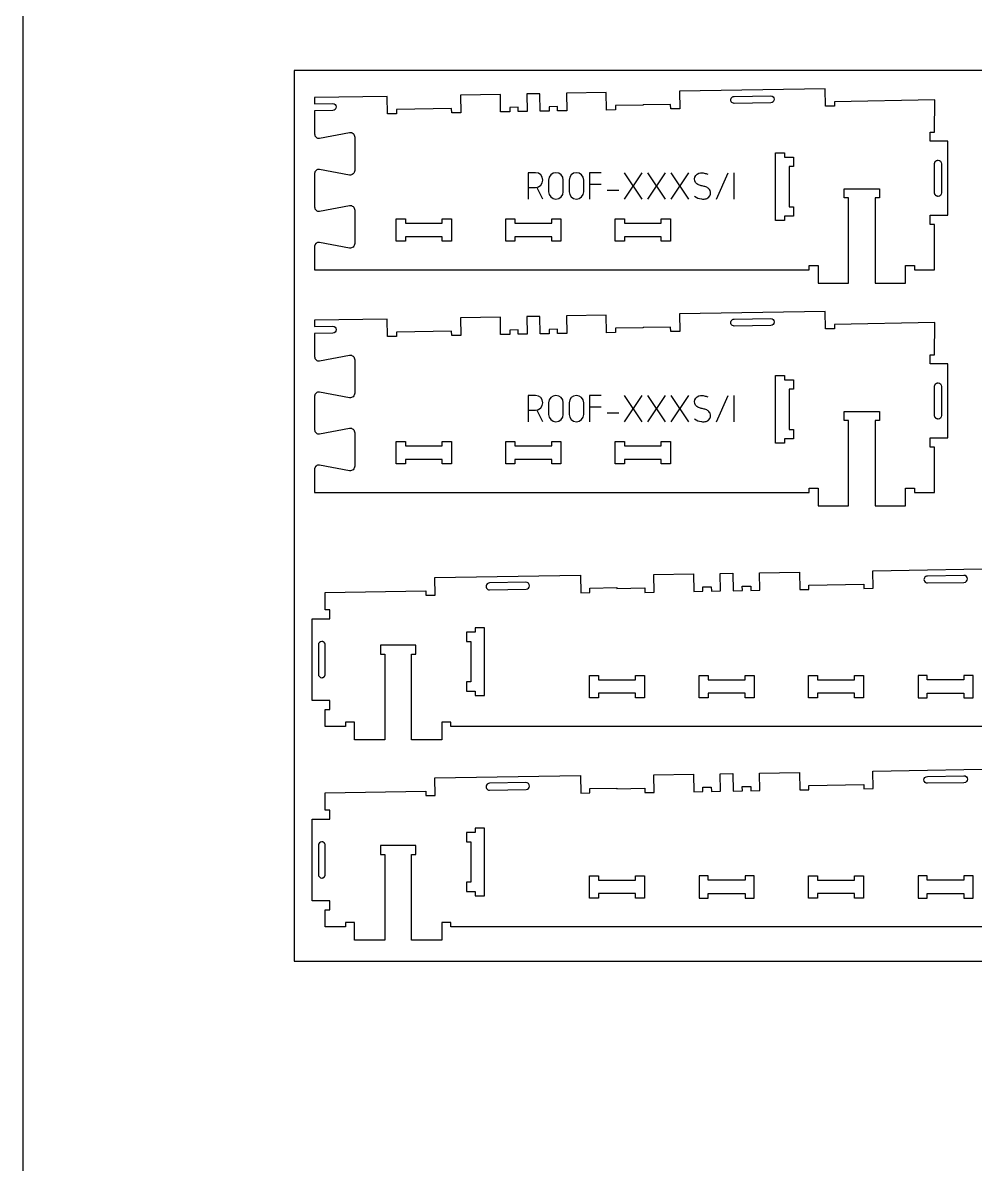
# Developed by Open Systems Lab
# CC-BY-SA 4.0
# Model space of a CAD drawing. Extents: x 0 to 12757, y 0 to 30003.
# Drawn here: x 0 to 1305, y 10398 to 11961 of the extents above; entities that cross this region are included whole.
import ezdxf

# ---------------------------------------------------------------- set-up
doc = ezdxf.new("R2010")
doc.units = 0
for name, color, linetype in [('0_SHEET_SPRUCEPLY_2440X122', 1, 'CONTINUOUS'), ('1_ANYTOOL_1MMDEEP_LABELS_S', 2, 'CONTINUOUS'), ('3_ANYTOOL_CUTTHROUGH_INSID', 4, 'CONTINUOUS'), ('4_ANYTOOL_CUTTHROUGH_OUTSI', 5, 'CONTINUOUS'), ('DONOTCUT', 7, 'CONTINUOUS')]:
    doc.layers.add(name, color=color, linetype=linetype)

msp = doc.modelspace()

# ---------------------------------------------------------------- linework, layer by layer
at = {"layer": '0_SHEET_SPRUCEPLY_2440X122'}
msp.add_lwpolyline([(371.7, 11895.6), (371.7, 10675.6), (2811.7, 10675.6), (2811.7, 11895.6)], close=True, dxfattribs=at)
at = {"layer": '1_ANYTOOL_1MMDEEP_LABELS_S', "color": 2}
for points in [[(692.4, 11735.6), (702.4, 11735.6, 1), (702.4, 11755.6), (692.4, 11755.6), (692.4, 11719.6)], [(920.4, 11723.6, 0.136555), (929.7, 11719.7, 0.071716), (934.8, 11719.8, 0.133522), (939.5, 11721.9, 0.344001), (941.5, 11731.3, 0.153745), (938, 11735.1, 0.071568), (933.3, 11736.9, -0.00912), (928.2, 11738.2, -0.090615), (923.6, 11740.4, -0.340346), (920.8, 11749.7, -0.284273), (928.5, 11755.6, -0.092596), (933.5, 11755.1, -0.017533), (938.4, 11753.6)], [(692.4, 11430.6), (702.4, 11430.6, 1), (702.4, 11450.6), (692.4, 11450.6), (692.4, 11414.6)], [(920.4, 11418.6, 0.136555), (929.7, 11414.7, 0.071716), (934.8, 11414.8, 0.133522), (939.5, 11416.9, 0.344001), (941.5, 11426.3, 0.153745), (938, 11430.1, 0.071568), (933.3, 11431.9, -0.00912), (928.2, 11433.2, -0.090615), (923.6, 11435.4, -0.340346), (920.8, 11444.7, -0.284273), (928.5, 11450.6, -0.092596), (933.5, 11450.1, -0.017533), (938.4, 11448.6)]]:
    msp.add_lwpolyline(points, format="xyb", dxfattribs=at)
for points in [[(720.4, 11729.6, 1), (740.4, 11729.6), (740.4, 11745.6, 1), (720.4, 11745.6)], [(748.4, 11729.6, 1), (768.4, 11729.6), (768.4, 11745.6, 1), (748.4, 11745.6)], [(720.4, 11424.6, 1), (740.4, 11424.6), (740.4, 11440.6, 1), (720.4, 11440.6)], [(748.4, 11424.6, 1), (768.4, 11424.6), (768.4, 11440.6, 1), (748.4, 11440.6)]]:
    msp.add_lwpolyline(points, format="xyb", close=True, dxfattribs=at)
for points in [[(792.4, 11755.6), (776.4, 11755.6), (776.4, 11719.6)], [(824.4, 11719.6), (848.4, 11755.6)], [(848.4, 11719.6), (824.4, 11755.6)], [(856.4, 11719.6), (880.4, 11755.6)], [(880.4, 11719.6), (856.4, 11755.6)], [(888.4, 11719.6), (912.4, 11755.6)], [(912.4, 11719.6), (888.4, 11755.6)], [(950.4, 11719.6), (966.4, 11755.6)], [(974.4, 11719.6), (974.4, 11755.6)], [(712.4, 11719.6), (704.3, 11735.8)], [(792.4, 11739.6), (776.4, 11739.6)], [(800.4, 11731.6), (816.4, 11731.6)], [(792.4, 11450.6), (776.4, 11450.6), (776.4, 11414.6)], [(824.4, 11414.6), (848.4, 11450.6)], [(848.4, 11414.6), (824.4, 11450.6)], [(856.4, 11414.6), (880.4, 11450.6)], [(880.4, 11414.6), (856.4, 11450.6)], [(888.4, 11414.6), (912.4, 11450.6)], [(912.4, 11414.6), (888.4, 11450.6)], [(950.4, 11414.6), (966.4, 11450.6)], [(974.4, 11414.6), (974.4, 11450.6)], [(712.4, 11414.6), (704.3, 11430.8)], [(792.4, 11434.6), (776.4, 11434.6)], [(800.4, 11426.6), (816.4, 11426.6)]]:
    msp.add_lwpolyline(points, dxfattribs=at)
at = {"layer": '3_ANYTOOL_CUTTHROUGH_INSID', "color": 4}
for points in [[(974.7, 11850.6, -1), (974.6, 11860.1), (1024.6, 11860.9, -1), (1024.7, 11851.4)], [(1258.7, 11768), (1258.7, 11728, -0.414214), (1253.9, 11723.3), (1253.8, 11723.3), (1253.7, 11723.3), (1253.6, 11723.3), (1253.5, 11723.3), (1253.4, 11723.3), (1253.3, 11723.3), (1253.2, 11723.3), (1253.1, 11723.3), (1252.9, 11723.4), (1252.8, 11723.4), (1252.7, 11723.4), (1252.6, 11723.4), (1252.5, 11723.5), (1252.4, 11723.5), (1252.3, 11723.6), (1252.2, 11723.6), (1252.1, 11723.6), (1252, 11723.7), (1251.8, 11723.7), (1251.7, 11723.8), (1251.6, 11723.9), (1251.5, 11723.9), (1251.4, 11724), (1251.3, 11724), (1251.2, 11724.1), (1251.1, 11724.2), (1251, 11724.2), (1250.9, 11724.3), (1250.8, 11724.4), (1250.7, 11724.5), (1250.7, 11724.6), (1250.6, 11724.7), (1250.5, 11724.7), (1250.4, 11724.8), (1250.3, 11724.9), (1250.2, 11725), (1250.2, 11725.1), (1250.1, 11725.2), (1250, 11725.3), (1249.9, 11725.4), (1249.9, 11725.5), (1249.8, 11725.6), (1249.8, 11725.7), (1249.7, 11725.8), (1249.6, 11725.9), (1249.6, 11726), (1249.6, 11726.2), (1249.5, 11726.3), (1249.5, 11726.4), (1249.4, 11726.5), (1249.4, 11726.6), (1249.4, 11726.7), (1249.3, 11726.8), (1249.3, 11726.9), (1249.3, 11727), (1249.3, 11727.1), (1249.2, 11727.3), (1249.2, 11727.4), (1249.2, 11727.5), (1249.2, 11727.6), (1249.2, 11727.7), (1249.2, 11727.8), (1249.2, 11727.9), (1249.2, 11728), (1249.2, 11768), (1249.2, 11768.1), (1249.2, 11768.2), (1249.2, 11768.3), (1249.2, 11768.4), (1249.2, 11768.5), (1249.2, 11768.7), (1249.2, 11768.8), (1249.2, 11768.9), (1249.3, 11769), (1249.3, 11769.1), (1249.3, 11769.2), (1249.4, 11769.3), (1249.4, 11769.4), (1249.4, 11769.5), (1249.5, 11769.7), (1249.5, 11769.8), (1249.5, 11769.9), (1249.6, 11770), (1249.6, 11770.1), (1249.7, 11770.2), (1249.8, 11770.3), (1249.8, 11770.4), (1249.9, 11770.5), (1249.9, 11770.6), (1250, 11770.7), (1250.1, 11770.8), (1250.2, 11770.9), (1250.2, 11771), (1250.3, 11771.1), (1250.4, 11771.2), (1250.5, 11771.3), (1250.6, 11771.4), (1250.6, 11771.5), (1250.7, 11771.5), (1250.8, 11771.6), (1250.9, 11771.7), (1251, 11771.8), (1251.1, 11771.8), (1251.2, 11771.9), (1251.3, 11772), (1251.4, 11772.1), (1251.5, 11772.1), (1251.6, 11772.2), (1251.7, 11772.2), (1251.8, 11772.3), (1252, 11772.3), (1252.1, 11772.4), (1252.2, 11772.4), (1252.3, 11772.5), (1252.4, 11772.5), (1252.5, 11772.5), (1252.6, 11772.6), (1252.7, 11772.6), (1252.8, 11772.6), (1252.9, 11772.7), (1253.1, 11772.7), (1253.2, 11772.7), (1253.3, 11772.7), (1253.4, 11772.7), (1253.5, 11772.7), (1253.6, 11772.8), (1253.7, 11772.8), (1253.8, 11772.8), (1253.9, 11772.8, -0.414214)], [(974.7, 11545.6, -1), (974.6, 11555.1), (1024.6, 11555.9, -1), (1024.7, 11546.4)], [(1258.7, 11463), (1258.7, 11423, -0.414214), (1253.9, 11418.3), (1253.8, 11418.3), (1253.7, 11418.3), (1253.6, 11418.3), (1253.5, 11418.3), (1253.4, 11418.3), (1253.3, 11418.3), (1253.2, 11418.3), (1253.1, 11418.3), (1252.9, 11418.4), (1252.8, 11418.4), (1252.7, 11418.4), (1252.6, 11418.4), (1252.5, 11418.5), (1252.4, 11418.5), (1252.3, 11418.6), (1252.2, 11418.6), (1252.1, 11418.6), (1252, 11418.7), (1251.8, 11418.7), (1251.7, 11418.8), (1251.6, 11418.9), (1251.5, 11418.9), (1251.4, 11419), (1251.3, 11419), (1251.2, 11419.1), (1251.1, 11419.2), (1251, 11419.2), (1250.9, 11419.3), (1250.8, 11419.4), (1250.7, 11419.5), (1250.7, 11419.6), (1250.6, 11419.7), (1250.5, 11419.7), (1250.4, 11419.8), (1250.3, 11419.9), (1250.2, 11420), (1250.2, 11420.1), (1250.1, 11420.2), (1250, 11420.3), (1249.9, 11420.4), (1249.9, 11420.5), (1249.8, 11420.6), (1249.8, 11420.7), (1249.7, 11420.8), (1249.6, 11420.9), (1249.6, 11421), (1249.6, 11421.2), (1249.5, 11421.3), (1249.5, 11421.4), (1249.4, 11421.5), (1249.4, 11421.6), (1249.4, 11421.7), (1249.3, 11421.8), (1249.3, 11421.9), (1249.3, 11422), (1249.3, 11422.1), (1249.2, 11422.3), (1249.2, 11422.4), (1249.2, 11422.5), (1249.2, 11422.6), (1249.2, 11422.7), (1249.2, 11422.8), (1249.2, 11422.9), (1249.2, 11423), (1249.2, 11463), (1249.2, 11463.1), (1249.2, 11463.2), (1249.2, 11463.3), (1249.2, 11463.4), (1249.2, 11463.5), (1249.2, 11463.7), (1249.2, 11463.8), (1249.2, 11463.9), (1249.3, 11464), (1249.3, 11464.1), (1249.3, 11464.2), (1249.4, 11464.3), (1249.4, 11464.4), (1249.4, 11464.5), (1249.5, 11464.7), (1249.5, 11464.8), (1249.5, 11464.9), (1249.6, 11465), (1249.6, 11465.1), (1249.7, 11465.2), (1249.8, 11465.3), (1249.8, 11465.4), (1249.9, 11465.5), (1249.9, 11465.6), (1250, 11465.7), (1250.1, 11465.8), (1250.2, 11465.9), (1250.2, 11466), (1250.3, 11466.1), (1250.4, 11466.2), (1250.5, 11466.3), (1250.6, 11466.4), (1250.6, 11466.5), (1250.7, 11466.5), (1250.8, 11466.6), (1250.9, 11466.7), (1251, 11466.8), (1251.1, 11466.8), (1251.2, 11466.9), (1251.3, 11467), (1251.4, 11467.1), (1251.5, 11467.1), (1251.6, 11467.2), (1251.7, 11467.2), (1251.8, 11467.3), (1252, 11467.3), (1252.1, 11467.4), (1252.2, 11467.4), (1252.3, 11467.5), (1252.4, 11467.5), (1252.5, 11467.5), (1252.6, 11467.6), (1252.7, 11467.6), (1252.8, 11467.6), (1252.9, 11467.7), (1253.1, 11467.7), (1253.2, 11467.7), (1253.3, 11467.7), (1253.4, 11467.7), (1253.5, 11467.7), (1253.6, 11467.8), (1253.7, 11467.8), (1253.8, 11467.8), (1253.9, 11467.8, -0.414214)], [(689.3, 11194.7), (639.3, 11193.8, 1), (639.4, 11184.3), (689.4, 11185.2, 1)], [(1239.4, 11193.7), (1289.4, 11194.6, 1), (1289.3, 11204.1), (1239.3, 11203.2, 1)], [(404.9, 11108.8), (404.9, 11068.8, 0.414214), (409.6, 11064), (409.7, 11064), (409.8, 11064), (409.9, 11064), (410, 11064), (410.1, 11064.1), (410.2, 11064.1), (410.4, 11064.1), (410.5, 11064.1), (410.6, 11064.1), (410.7, 11064.2), (410.8, 11064.2), (410.9, 11064.2), (411, 11064.2), (411.1, 11064.3), (411.2, 11064.3), (411.3, 11064.4), (411.5, 11064.4), (411.6, 11064.5), (411.7, 11064.5), (411.8, 11064.6), (411.9, 11064.6), (412, 11064.7), (412.1, 11064.7), (412.2, 11064.8), (412.3, 11064.9), (412.4, 11064.9), (412.5, 11065), (412.6, 11065.1), (412.7, 11065.2), (412.8, 11065.2), (412.9, 11065.3), (413, 11065.4), (413, 11065.5), (413.1, 11065.6), (413.2, 11065.7), (413.3, 11065.8), (413.4, 11065.9), (413.4, 11066), (413.5, 11066.1), (413.6, 11066.2), (413.6, 11066.3), (413.7, 11066.4), (413.8, 11066.5), (413.8, 11066.6), (413.9, 11066.7), (413.9, 11066.8), (414, 11066.9), (414, 11067), (414.1, 11067.1), (414.1, 11067.2), (414.1, 11067.4), (414.2, 11067.5), (414.2, 11067.6), (414.2, 11067.7), (414.2, 11067.8), (414.3, 11067.9), (414.3, 11068), (414.3, 11068.1), (414.3, 11068.2), (414.3, 11068.3), (414.3, 11068.5), (414.3, 11068.6), (414.3, 11068.7), (414.3, 11068.8), (414.4, 11108.8), (414.3, 11108.9), (414.3, 11109), (414.3, 11109.1), (414.3, 11109.2), (414.3, 11109.3), (414.3, 11109.4), (414.3, 11109.5), (414.3, 11109.6), (414.3, 11109.7), (414.2, 11109.9), (414.2, 11110), (414.2, 11110.1), (414.1, 11110.2), (414.1, 11110.3), (414.1, 11110.4), (414, 11110.5), (414, 11110.6), (413.9, 11110.7), (413.9, 11110.8), (413.8, 11111), (413.8, 11111.1), (413.7, 11111.2), (413.6, 11111.3), (413.6, 11111.4), (413.5, 11111.5), (413.4, 11111.6), (413.4, 11111.7), (413.3, 11111.8), (413.2, 11111.9), (413.1, 11112), (413, 11112), (413, 11112.1), (412.9, 11112.2), (412.8, 11112.3), (412.7, 11112.4), (412.6, 11112.5), (412.5, 11112.5), (412.4, 11112.6), (412.3, 11112.7), (412.2, 11112.8), (412.1, 11112.8), (412, 11112.9), (411.9, 11112.9), (411.8, 11113), (411.7, 11113), (411.6, 11113.1), (411.5, 11113.1), (411.3, 11113.2), (411.2, 11113.2), (411.1, 11113.3), (411, 11113.3), (410.9, 11113.3), (410.8, 11113.4), (410.7, 11113.4), (410.6, 11113.4), (410.5, 11113.4), (410.4, 11113.5), (410.2, 11113.5), (410.1, 11113.5), (410, 11113.5), (409.9, 11113.5), (409.8, 11113.5), (409.7, 11113.5), (409.6, 11113.5, 0.414214)], [(1239.4, 10919.3, -1), (1239.3, 10928.8), (1289.3, 10929.7, -1), (1289.4, 10920.2)], [(689.3, 10920.3), (639.3, 10919.4, 1), (639.4, 10909.9), (689.4, 10910.8, 1)], [(404.9, 10834.4), (404.9, 10794.4, 0.414214), (409.6, 10789.6), (409.7, 10789.6), (409.8, 10789.6), (409.9, 10789.6), (410, 10789.7), (410.1, 10789.7), (410.2, 10789.7), (410.4, 10789.7), (410.5, 10789.7), (410.6, 10789.7), (410.7, 10789.8), (410.8, 10789.8), (410.9, 10789.8), (411, 10789.9), (411.1, 10789.9), (411.2, 10789.9), (411.3, 10790), (411.5, 10790), (411.6, 10790.1), (411.7, 10790.1), (411.8, 10790.2), (411.9, 10790.2), (412, 10790.3), (412.1, 10790.3), (412.2, 10790.4), (412.3, 10790.5), (412.4, 10790.6), (412.5, 10790.6), (412.6, 10790.7), (412.7, 10790.8), (412.8, 10790.9), (412.9, 10790.9), (413, 10791), (413, 10791.1), (413.1, 10791.2), (413.2, 10791.3), (413.3, 10791.4), (413.4, 10791.5), (413.4, 10791.6), (413.5, 10791.7), (413.6, 10791.8), (413.6, 10791.9), (413.7, 10792), (413.8, 10792.1), (413.8, 10792.2), (413.9, 10792.3), (413.9, 10792.4), (414, 10792.5), (414, 10792.6), (414.1, 10792.7), (414.1, 10792.9), (414.1, 10793), (414.2, 10793.1), (414.2, 10793.2), (414.2, 10793.3), (414.2, 10793.4), (414.3, 10793.5), (414.3, 10793.6), (414.3, 10793.7), (414.3, 10793.9), (414.3, 10794), (414.3, 10794.1), (414.3, 10794.2), (414.3, 10794.3), (414.3, 10794.4), (414.4, 10834.4), (414.3, 10834.5), (414.3, 10834.6), (414.3, 10834.7), (414.3, 10834.8), (414.3, 10834.9), (414.3, 10835), (414.3, 10835.1), (414.3, 10835.3), (414.3, 10835.4), (414.2, 10835.5), (414.2, 10835.6), (414.2, 10835.7), (414.1, 10835.8), (414.1, 10835.9), (414.1, 10836), (414, 10836.1), (414, 10836.2), (413.9, 10836.4), (413.9, 10836.5), (413.8, 10836.6), (413.8, 10836.7), (413.7, 10836.8), (413.6, 10836.9), (413.6, 10837), (413.5, 10837.1), (413.4, 10837.2), (413.4, 10837.3), (413.3, 10837.4), (413.2, 10837.5), (413.1, 10837.6), (413, 10837.7), (413, 10837.7), (412.9, 10837.8), (412.8, 10837.9), (412.7, 10838), (412.6, 10838.1), (412.5, 10838.2), (412.4, 10838.2), (412.3, 10838.3), (412.2, 10838.4), (412.1, 10838.4), (412, 10838.5), (411.9, 10838.5), (411.8, 10838.6), (411.7, 10838.7), (411.6, 10838.7), (411.5, 10838.8), (411.3, 10838.8), (411.2, 10838.8), (411.1, 10838.9), (411, 10838.9), (410.9, 10839), (410.8, 10839), (410.7, 10839), (410.6, 10839), (410.5, 10839.1), (410.4, 10839.1), (410.2, 10839.1), (410.1, 10839.1), (410, 10839.1), (409.9, 10839.1), (409.8, 10839.1), (409.7, 10839.1), (409.6, 10839.1, 0.414214)]]:
    msp.add_lwpolyline(points, format="xyb", close=True, dxfattribs=at)
for points in [[(1043.7, 11782.8), (1043.7, 11776.8), (1055.7, 11776.8), (1055.7, 11764.3), (1049.7, 11764.3), (1049.7, 11708.8), (1055.7, 11708.8), (1055.7, 11696.3), (1043.7, 11696.3), (1043.7, 11690.3), (1031.2, 11690.3), (1031.2, 11782.8)], [(574.7, 11686.5), (574.7, 11692.5), (587.2, 11692.5), (587.2, 11662), (574.7, 11662), (574.7, 11668), (524.2, 11668), (524.2, 11662), (511.7, 11662), (511.7, 11692.5), (524.2, 11692.5), (524.2, 11686.5)], [(724.7, 11686.5), (724.7, 11692.5), (737.2, 11692.5), (737.2, 11662), (724.7, 11662), (724.7, 11668), (674.2, 11668), (674.2, 11662), (661.7, 11662), (661.7, 11692.5), (674.2, 11692.5), (674.2, 11686.5)], [(874.7, 11686.5), (874.7, 11692.5), (887.2, 11692.5), (887.2, 11662), (874.7, 11662), (874.7, 11668), (824.2, 11668), (824.2, 11662), (811.7, 11662), (811.7, 11692.5), (824.2, 11692.5), (824.2, 11686.5)], [(1043.7, 11477.8), (1043.7, 11471.8), (1055.7, 11471.8), (1055.7, 11459.3), (1049.7, 11459.3), (1049.7, 11403.8), (1055.7, 11403.8), (1055.7, 11391.3), (1043.7, 11391.3), (1043.7, 11385.3), (1031.2, 11385.3), (1031.2, 11477.8)], [(574.7, 11381.5), (574.7, 11387.5), (587.2, 11387.5), (587.2, 11357), (574.7, 11357), (574.7, 11363), (524.2, 11363), (524.2, 11357), (511.7, 11357), (511.7, 11387.5), (524.2, 11387.5), (524.2, 11381.5)], [(724.7, 11381.5), (724.7, 11387.5), (737.2, 11387.5), (737.2, 11357), (724.7, 11357), (724.7, 11363), (674.2, 11363), (674.2, 11357), (661.7, 11357), (661.7, 11387.5), (674.2, 11387.5), (674.2, 11381.5)], [(874.7, 11381.5), (874.7, 11387.5), (887.2, 11387.5), (887.2, 11357), (874.7, 11357), (874.7, 11363), (824.2, 11363), (824.2, 11357), (811.7, 11357), (811.7, 11387.5), (824.2, 11387.5), (824.2, 11381.5)], [(619.9, 11132.2), (619.9, 11126.2), (607.9, 11126.2), (607.9, 11113.7), (613.9, 11113.7), (613.9, 11058.2), (607.9, 11058.2), (607.9, 11045.7), (619.9, 11045.7), (619.9, 11039.7), (632.4, 11039.7), (632.4, 11132.2)], [(839.4, 11061.1), (839.4, 11067.1), (851.9, 11067.1), (851.9, 11036.6), (839.4, 11036.6), (839.4, 11042.6), (788.9, 11042.6), (788.9, 11036.6), (776.4, 11036.6), (776.4, 11067.1), (788.9, 11067.1), (788.9, 11061.1)], [(989.4, 11061.1), (989.4, 11067.1), (1001.9, 11067.1), (1001.9, 11036.6), (989.4, 11036.6), (989.4, 11042.6), (938.9, 11042.6), (938.9, 11036.6), (926.4, 11036.6), (926.4, 11067.1), (938.9, 11067.1), (938.9, 11061.1)], [(1139.4, 11036.8), (1139.4, 11042.6), (1088.9, 11042.6), (1088.9, 11036.6), (1076.4, 11036.6), (1076.4, 11067.1), (1088.9, 11067.1), (1088.9, 11061.1), (1139.4, 11061.1), (1139.4, 11067.1), (1151.9, 11067.1), (1151.9, 11036.6), (1139.4, 11036.6)], [(1289.4, 11061.1), (1238.9, 11061.1), (1238.9, 11067.1), (1226.4, 11067.1), (1226.4, 11036.6), (1238.9, 11036.6), (1238.9, 11042.6), (1289.4, 11042.6), (1289.4, 11036.6), (1301.9, 11036.6), (1301.9, 11067.1), (1289.4, 11067.1)], [(619.9, 10857.8), (619.9, 10851.8), (607.9, 10851.8), (607.9, 10839.3), (613.9, 10839.3), (613.9, 10783.8), (607.9, 10783.8), (607.9, 10771.3), (619.9, 10771.3), (619.9, 10765.3), (632.4, 10765.3), (632.4, 10857.8)], [(851.6, 10762.2), (839.4, 10762.2), (839.4, 10768.2), (788.9, 10768.2), (788.9, 10762.2), (776.4, 10762.2), (776.4, 10792.7), (788.9, 10792.7), (788.9, 10786.7), (839.4, 10786.7), (839.4, 10792.7), (851.9, 10792.7), (851.9, 10762.2)], [(989.4, 10786.7), (938.9, 10786.7), (938.9, 10792.7), (926.4, 10792.7), (926.4, 10762.2), (938.9, 10762.2), (938.9, 10768.2), (989.4, 10768.2), (989.4, 10762.2), (1001.9, 10762.2), (1001.9, 10792.7), (989.4, 10792.7)], [(1139.4, 10786.7), (1139.4, 10792.7), (1151.9, 10792.7), (1151.9, 10762.2), (1139.4, 10762.2), (1139.4, 10768.2), (1088.9, 10768.2), (1088.9, 10762.2), (1076.4, 10762.2), (1076.4, 10792.7), (1088.9, 10792.7), (1088.9, 10786.7)], [(1289.4, 10786.7), (1238.9, 10786.7), (1238.9, 10792.7), (1226.4, 10792.7), (1226.4, 10762.2), (1238.9, 10762.2), (1238.9, 10768.2), (1289.4, 10768.2), (1289.4, 10762.2), (1301.9, 10762.2), (1301.9, 10792.7), (1289.4, 10792.7)]]:
    msp.add_lwpolyline(points, close=True, dxfattribs=at)
at = {"layer": '4_ANYTOOL_CUTTHROUGH_OUTSI', "color": 5}
for points in [[(549.4, 11622.5), (1077.2, 11622.5), (1077.2, 11628.5), (1089.7, 11628.5), (1089.7, 11604.5), (1131.2, 11604.5), (1131.2, 11721.3), (1125.2, 11721.3), (1125.2, 11733.8), (1173.7, 11733.8), (1173.7, 11721.3), (1167.7, 11721.3), (1167.7, 11604.5), (1209.2, 11604.5), (1209.2, 11628.5), (1221.7, 11628.5), (1221.7, 11622.5), (1249.2, 11622.5), (1249.2, 11684.8), (1243.2, 11684.8), (1243.2, 11697.3), (1267.2, 11697.3), (1267.2, 11798.8), (1243.2, 11798.8), (1243.2, 11811.3), (1249.2, 11811.3), (1249.5, 11855.3), (1112, 11852.9), (1112.1, 11846.9), (1099.6, 11846.7), (1099.2, 11870.7), (899.7, 11867.3), (900.1, 11843.3), (887.6, 11843.1), (887.5, 11849.1), (849.7, 11848.5), (849.7, 11848.3), (849.4, 11848.3), (812, 11847.6), (812.1, 11841.6), (799.6, 11841.4), (799.6, 11841.7), (799.2, 11865.4), (744.7, 11864.5), (745.1, 11840.5), (732.6, 11840.3), (732.5, 11846.3), (721, 11846.1), (721.1, 11840.1), (708.6, 11839.8), (708.2, 11863.8), (690.7, 11863.5), (691.1, 11839.5), (678.6, 11839.3), (678.6, 11839.6), (678.6, 11839.6), (678.5, 11845.3), (667, 11845.1), (667.1, 11839.4), (667.1, 11839.1), (654.6, 11838.9), (654.2, 11862.9), (599.7, 11861.9), (600.1, 11837.9), (587.6, 11837.7), (587.5, 11843.7), (512, 11842.4), (512.1, 11836.4), (499.6, 11836.2), (499.2, 11860.2), (399.7, 11858.5), (399.7, 11850), (424.6, 11850.4), (424.6, 11850.4, -1), (424.7, 11840.9), (399.7, 11840.5), (399.7, 11808.7), (399.7, 11808.7, 0.220464), (401.7, 11804.3, 0.220352), (406.4, 11803), (447.4, 11810.7), (447.4, 11810.7), (447.4, 11810.7), (447.4, 11810.7, -0.463455), (454.7, 11804.5), (454.7, 11758.7, -0.463455), (447.4, 11752.5), (447.4, 11752.5), (447.4, 11752.5), (447.4, 11752.5), (406.4, 11760.2, 0.220352), (401.7, 11758.9, 0.220464), (399.7, 11754.5), (399.7, 11708.7, 0.220464), (401.7, 11704.3, 0.220352), (406.4, 11703), (447.4, 11710.7), (447.4, 11710.7), (447.4, 11710.7), (447.4, 11710.7, -0.463455), (454.7, 11704.5), (454.7, 11658.7, -0.463455), (447.4, 11652.5), (447.4, 11652.5), (447.4, 11652.5), (447.4, 11652.5), (406.4, 11660.2, 0.220352), (401.7, 11658.9), (401.6, 11658.8), (401.5, 11658.7), (401.4, 11658.6), (401.3, 11658.5), (401.2, 11658.4), (401, 11658.3), (400.9, 11658.1), (400.9, 11658), (400.8, 11657.9), (400.7, 11657.8), (400.6, 11657.6), (400.5, 11657.5), (400.4, 11657.4), (400.3, 11657.2), (400.3, 11657.1), (400.2, 11656.9), (400.1, 11656.8), (400.1, 11656.7), (400, 11656.5), (400, 11656.4), (399.9, 11656.2), (399.9, 11656.1), (399.8, 11655.9), (399.8, 11655.8), (399.8, 11655.6), (399.7, 11655.4), (399.7, 11655.3), (399.7, 11655.1), (399.7, 11655), (399.7, 11654.8), (399.7, 11654.7), (399.7, 11654.5), (399.7, 11622.5), (549.4, 11622.5)], [(549.4, 11317.5), (1077.2, 11317.5), (1077.2, 11323.5), (1089.7, 11323.5), (1089.7, 11299.5), (1131.2, 11299.5), (1131.2, 11416.3), (1125.2, 11416.3), (1125.2, 11428.8), (1173.7, 11428.8), (1173.7, 11416.3), (1167.7, 11416.3), (1167.7, 11299.5), (1209.2, 11299.5), (1209.2, 11323.5), (1221.7, 11323.5), (1221.7, 11317.5), (1249.2, 11317.5), (1249.2, 11379.8), (1243.2, 11379.8), (1243.2, 11392.3), (1267.2, 11392.3), (1267.2, 11493.8), (1243.2, 11493.8), (1243.2, 11506.3), (1249.2, 11506.3), (1249.5, 11550.3), (1112, 11547.9), (1112.1, 11541.9), (1099.6, 11541.7), (1099.2, 11565.7), (899.7, 11562.3), (900.1, 11538.3), (887.6, 11538.1), (887.5, 11544.1), (849.7, 11543.5), (849.7, 11543.3), (849.4, 11543.3), (812, 11542.6), (812.1, 11536.6), (799.6, 11536.4), (799.6, 11536.7), (799.2, 11560.4), (744.7, 11559.5), (745.1, 11535.5), (732.6, 11535.3), (732.5, 11541.3), (721, 11541.1), (721.1, 11535.1), (708.6, 11534.8), (708.2, 11558.8), (690.7, 11558.5), (691.1, 11534.5), (678.6, 11534.3), (678.6, 11534.6), (678.6, 11534.6), (678.5, 11540.3), (667, 11540.1), (667.1, 11534.4), (667.1, 11534.1), (654.6, 11533.9), (654.2, 11557.9), (599.7, 11556.9), (600.1, 11532.9), (587.6, 11532.7), (587.5, 11538.7), (512, 11537.4), (512.1, 11531.4), (499.6, 11531.2), (499.2, 11555.2), (399.7, 11553.5), (399.7, 11545), (424.6, 11545.4), (424.6, 11545.4, -1), (424.7, 11535.9), (399.7, 11535.5), (399.7, 11503.7), (399.7, 11503.7, 0.220464), (401.7, 11499.3, 0.220352), (406.4, 11498), (447.4, 11505.7), (447.4, 11505.7), (447.4, 11505.7), (447.4, 11505.7, -0.463455), (454.7, 11499.5), (454.7, 11453.7, -0.463455), (447.4, 11447.5), (447.4, 11447.5), (447.4, 11447.5), (447.4, 11447.5), (406.4, 11455.2, 0.220352), (401.7, 11453.9, 0.220464), (399.7, 11449.5), (399.7, 11403.7, 0.220464), (401.7, 11399.3, 0.220352), (406.4, 11398), (447.4, 11405.7), (447.4, 11405.7), (447.4, 11405.7), (447.4, 11405.7, -0.463455), (454.7, 11399.5), (454.7, 11353.7, -0.463455), (447.4, 11347.5), (447.4, 11347.5), (447.4, 11347.5), (447.4, 11347.5), (406.4, 11355.2, 0.220352), (401.7, 11353.9), (401.6, 11353.8), (401.5, 11353.7), (401.4, 11353.6), (401.3, 11353.5), (401.2, 11353.4), (401, 11353.3), (400.9, 11353.1), (400.9, 11353), (400.8, 11352.9), (400.7, 11352.8), (400.6, 11352.6), (400.5, 11352.5), (400.4, 11352.4), (400.3, 11352.2), (400.3, 11352.1), (400.2, 11351.9), (400.1, 11351.8), (400.1, 11351.7), (400, 11351.5), (400, 11351.4), (399.9, 11351.2), (399.9, 11351.1), (399.8, 11350.9), (399.8, 11350.8), (399.8, 11350.6), (399.7, 11350.4), (399.7, 11350.3), (399.7, 11350.1), (399.7, 11350), (399.7, 11349.8), (399.7, 11349.7), (399.7, 11349.5), (399.7, 11317.5), (549.4, 11317.5)]]:
    msp.add_lwpolyline(points, format="xyb", close=True, dxfattribs=at)
for points in [[(2463.9, 10997.1), (586.4, 10997.1), (586.4, 11003.1), (573.9, 11003.1), (573.9, 10979.1), (532.4, 10979.1), (532.4, 11096), (538.4, 11096), (538.4, 11108.5), (489.9, 11108.5), (489.9, 11096), (495.9, 11096), (495.9, 10979.1), (454.4, 10979.1), (454.4, 11003.1), (441.9, 11003.1), (441.9, 10997.1), (414.4, 10997.1), (414.4, 11020.4), (420.4, 11020.4), (420.4, 11032.9), (396.4, 11032.9), (396.4, 11144.6), (420.4, 11144.6), (420.4, 11157.1), (414.4, 11157.1), (414.4, 11180.5), (552.2, 11182.8), (552.3, 11176.8), (552.6, 11176.8), (564.6, 11177.1), (564.8, 11177.1), (564.4, 11201.1), (763.9, 11204.4), (764.3, 11180.4), (776.5, 11180.6), (776.8, 11180.6), (776.7, 11186.6), (813.9, 11187.3), (813.9, 11186.3), (852.2, 11186.9), (852.3, 11180.9), (864.8, 11181.2), (864.4, 11205.2), (918.9, 11206.1), (919.3, 11182.1), (931.8, 11182.3), (931.8, 11182.6), (931.8, 11182.6), (931.7, 11188.3), (943.2, 11188.5), (943.3, 11182.8), (943.3, 11182.5), (955.8, 11182.8), (955.4, 11206.8), (972.9, 11207.1), (973.3, 11183.1), (985.8, 11183.3), (985.7, 11189.3), (997.2, 11189.5), (997.3, 11183.5), (1009.8, 11183.7), (1009.4, 11207.7), (1063.9, 11208.6), (1064.3, 11184.9), (1064.3, 11184.6), (1064.5, 11184.7), (1064.5, 11184.7), (1076.8, 11184.9), (1076.7, 11190.9), (1152.2, 11192.2), (1152.3, 11186.2), (1164.8, 11186.4), (1164.8, 11186.7), (1164.4, 11210.4), (1363.9, 11213.9)], [(2463.9, 10722.7), (586.4, 10722.7), (586.4, 10728.7), (573.9, 10728.7), (573.9, 10704.7), (532.4, 10704.7), (532.4, 10821.6), (538.4, 10821.6), (538.4, 10834.1), (489.9, 10834.1), (489.9, 10821.6), (495.9, 10821.6), (495.9, 10704.7), (454.4, 10704.7), (454.4, 10728.7), (441.9, 10728.7), (441.9, 10722.7), (414.4, 10722.7), (414.4, 10746), (420.4, 10746), (420.4, 10758.5), (396.4, 10758.5), (396.4, 10870.2), (420.4, 10870.2), (420.4, 10882.7), (414.4, 10882.7), (414.4, 10906.1), (552.2, 10908.5), (552.3, 10902.5), (552.6, 10902.5), (564.6, 10902.7), (564.8, 10902.7), (564.4, 10926.7), (763.9, 10930), (764.3, 10906), (776.5, 10906.3), (776.8, 10906.3), (776.7, 10912.3), (813.9, 10912.9), (813.9, 10911.9), (852.2, 10912.6), (852.3, 10906.6), (864.8, 10906.8), (864.4, 10930.8), (918.9, 10931.7), (919.3, 10907.7), (931.8, 10907.9), (931.8, 10908.2), (931.8, 10908.2), (931.7, 10913.9), (943.2, 10914.1), (943.3, 10908.4), (943.3, 10908.1), (955.8, 10908.4), (955.4, 10932.4), (972.9, 10932.7), (973.3, 10908.7), (985.8, 10908.9), (985.7, 10914.9), (997.2, 10915.1), (997.3, 10909.1), (1009.8, 10909.3), (1009.4, 10933.3), (1063.9, 10934.3), (1064.3, 10910.5), (1064.3, 10910.3), (1064.5, 10910.3), (1064.5, 10910.3), (1076.8, 10910.5), (1076.7, 10916.5), (1152.2, 10917.8), (1152.3, 10911.8), (1164.8, 10912), (1164.4, 10936), (1363.9, 10939.5)]]:
    msp.add_lwpolyline(points, dxfattribs=at)
at = {"layer": 'DONOTCUT'}
msp.add_lwpolyline([(0, 0), (3183.4, 0), (3183.4, 13863.5), (0, 13863.5)], close=True, dxfattribs=at)

doc.saveas('drawing.dxf')
